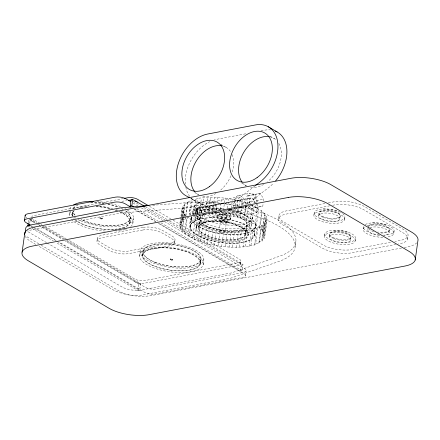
<?xml version="1.0" encoding="UTF-8"?>
<svg xmlns="http://www.w3.org/2000/svg" width="440" height="440" viewBox="0 0 440 440"><rect width="100%" height="100%" fill="white"/><g stroke="black" fill="none" stroke-linecap="round" stroke-linejoin="round"><path stroke-width="0.33" stroke-dasharray="2.2 1.65" d="M216.772 211.475L216.222 220.336L204.292 222.602L204.798 214.423M257.323 203.764L256.773 212.625L244.849 214.896L245.394 206.03M28.221 222.486L28.666 219.285L62.574 239.421M29.706 223.448L30.333 218.966L37.032 222.695M31.108 219.67L31.383 217.701M69.13 214.621L69.746 210.238M72.045 214.418L72.496 211.222M72.402 214.462L73.002 210.21M99.858 218.361L99.941 217.773M97.02 240.746L97.389 238.117M102.218 218.691A1.194 0.446 8 0 0 100.557 218.037A1.194 0.446 8 0 0 100.347 218.79A1.194 0.446 8 0 0 102.218 218.691L102.3 218.103M129.69 222.508L130.378 217.619M130.042 222.563L130.73 217.663M132.792 223.564L133.573 218.009M139.436 255.948L140.212 250.388M142.351 255.745L143.038 250.839M142.709 255.789L143.396 250.899M138.023 290.493L138.925 284.091A1.788 0.671 8 0 0 140.586 283.773L139.689 290.175A1.788 0.671 8 0 1 138.023 290.493L56.364 242.698M170.165 259.688L170.247 259.094M174.631 242.853L174.999 240.218M172.524 260.018A1.194 0.446 8 0 0 170.863 259.364A1.194 0.446 8 0 0 170.654 260.112A1.194 0.446 8 0 0 172.524 260.018L172.607 259.43M255.646 243.744L258.841 243.265L259.325 241.841L262.075 241.104L261.877 239.591L264.099 238.629L263.225 237.066L264.853 235.901L263.324 234.344L264.308 233.013L262.18 231.506L262.488 230.054L259.82 228.635L259.446 227.106L256.317 225.825L255.272 224.263L251.779 223.157L250.096 221.606L252.406 205.167L254.089 206.718L257.582 207.818L258.627 209.385L261.756 210.661L262.13 212.196L264.798 213.609L264.49 215.061L266.618 216.573L265.634 217.899L267.163 219.461L265.535 220.627L266.409 222.184L264.187 223.152L264.385 224.664L261.635 225.401L261.151 226.82L257.956 227.304L255.646 243.744L254.49 245.036L250.954 245.251L249.167 246.362C244.794 246.648 240.592 246.917 236.247 247.555C231.336 247.126 226.567 246.813 221.634 246.697C216.772 245.586 212.02 244.69 207.097 243.887C202.868 242.187 198.726 240.845 194.387 239.47L192.704 237.914L189.211 236.814L188.166 235.252L185.037 233.97L184.663 232.441L181.995 231.022L182.303 229.57L180.174 228.063L181.159 226.732L179.63 225.176L181.94 208.731L183.568 207.57L182.694 206.008L184.916 205.046L184.718 203.528L187.468 202.796L187.952 201.372L191.147 200.888L192.302 199.601L195.839 199.386L197.626 198.27C206.162 197.489 214.704 196.851 223.316 197.995C231.578 198.913 239.811 200.684 247.566 203.528M179.63 225.176L181.258 224.01L180.384 222.448L180.846 219.159M181.214 216.53L182.694 206.008M180.174 228.063L181.654 217.542M181.748 216.882L182.485 211.618L183.469 210.293L181.94 208.731M181.258 224.01L182.182 217.431M182.276 216.777L183.568 207.57M181.159 226.732L183.469 210.293M180.384 222.448L182.606 221.485L182.776 217.338M182.87 216.684L184.718 203.528M182.606 221.485L184.916 205.046M181.995 231.022L183.953 217.135M184.041 216.475L184.613 213.131L182.485 211.618M182.303 229.57L184.058 217.08M184.151 216.42L184.613 213.131M182.407 219.973L185.157 219.236L185.526 216.607M185.62 215.947L187.468 202.796M185.922 215.842L187.952 201.372M184.663 232.441L186.885 216.656M185.037 233.97L187.347 217.531L190.476 218.806L191.521 220.374L195.014 221.474L196.697 223.031C201.036 224.406 205.178 225.748 209.407 227.447C214.33 228.25 219.087 229.147 223.949 230.257C228.877 230.373 233.646 230.687 238.557 231.115C242.902 230.478 247.104 230.208 251.477 229.922L253.264 228.811L256.806 228.591L257.956 227.304M189.112 215.358L191.147 200.888M190.174 214.726L192.302 199.601M188.166 235.252L190.476 218.806M190.102 226.628L191.499 216.678A32.412 12.139 8 0 0 220.011 233.525A32.412 12.139 8 0 0 255.404 227.018A32.412 12.139 8 0 0 227.354 210.084M190.284 226.644L191.675 216.706A32.23 12.072 8 0 0 220.028 233.459A32.23 12.072 8 0 0 255.222 226.985A32.23 12.072 8 0 0 227.332 210.149M189.211 236.814L191.521 220.374M193.715 214.511L195.839 199.386M195.41 214.055L197.626 198.27M192.704 237.914L195.014 221.474M195.657 218.383L195.982 216.084M196.07 215.446L196.878 209.688M194.387 239.47L196.697 223.031M196.048 228.465L196.334 226.413M197.434 218.598L198.028 214.357M199.281 213.455L201.405 198.33M198.566 227.656L199.92 218.02M198.688 227.667L200.041 218.037M201.647 212.548L203.77 197.423M198.138 240.361L200.448 223.916M200.415 241.852L202.725 225.412M205.639 212.218L207.674 197.747M199.991 263.835A28.958 10.846 8 0 0 159.66 247.885A28.958 10.846 8 0 0 154.621 266.129A28.958 10.846 8 0 0 199.991 263.835L200.679 258.946M200.349 263.89A29.315 10.983 8 0 0 159.511 247.748A29.315 10.983 8 0 0 154.413 266.216A29.315 10.983 8 0 0 200.349 263.89L201.036 258.984M208.516 211.547L210.546 197.076M204.303 242.501L206.613 226.061M203.099 264.886A32.181 12.056 8 0 0 158.274 247.165A32.181 12.056 8 0 0 152.674 267.438A32.181 12.056 8 0 0 203.099 264.886L203.874 259.331M207.097 243.887L209.407 227.447M208.236 213.516L212.146 214.11L214.456 197.665M211.013 244.282L213.329 227.843M212.146 214.11L215.441 213.691L215.809 211.063M215.903 210.403L217.751 197.252M217.223 217.41L217.41 216.095M214.247 245.52L216.557 229.081M215.441 213.691L219.236 214.522L219.879 209.919M219.973 209.264L221.546 198.083M219.588 221.15L220.049 217.861M219.126 231.275L220.528 221.298M221.579 218.108L222.09 214.489M218.07 245.647L220.38 229.207M219.236 214.522L222.849 214.379L225.159 197.94M221.634 246.697L223.949 230.257M250.096 221.606C242.308 219.186 234.713 215.87 226.413 215.43L227.337 208.852M227.431 208.197L228.723 198.99M226.292 218.856A2.387 0.896 8 0 0 222.965 217.542A2.387 0.896 8 0 0 222.552 219.049A2.387 0.896 8 0 0 226.292 218.856L226.798 215.237A2.387 0.896 8 0 0 223.476 213.923A2.387 0.896 8 0 0 223.058 215.43A2.387 0.896 8 0 0 226.798 215.237M225.032 232.1A2.986 1.117 8 0 0 220.875 230.461A2.986 1.117 8 0 0 220.358 232.337A2.986 1.117 8 0 0 225.032 232.1L226.435 222.129M227.359 222.387A3.938 1.474 8 0 0 221.876 220.22A3.938 1.474 8 0 0 221.188 222.701A3.938 1.474 8 0 0 227.359 222.387L227.821 219.098A3.938 1.474 8 0 0 222.338 216.931A3.938 1.474 8 0 0 221.65 219.412A3.938 1.474 8 0 0 227.821 219.098M225.247 246.549L227.557 230.109M230.236 215.556L232.546 199.117M230.648 219.549A6.804 2.546 8 0 0 221.172 215.804A6.804 2.546 8 0 0 219.989 220.088A6.804 2.546 8 0 0 230.648 219.549L230.835 218.235A6.804 2.546 8 0 0 221.359 214.489A6.804 2.546 8 0 0 220.171 218.774A6.804 2.546 8 0 0 230.835 218.235M229.042 247.385L231.358 230.945M233.47 216.794L235.78 200.349M232.337 246.966L234.647 230.527M237.386 217.19L238.86 206.668M238.953 206.008L239.696 200.75M240.18 218.57L241.934 206.08M242.028 205.42L242.49 202.131M236.247 247.555L238.557 231.115M239.118 246.884L241.428 230.445M244.068 219.225L246.378 202.785M247.896 203.792L247.236 202.719L248.215 195.762L260.156 193.303L263.78 199.199L263.335 202.362M246.345 220.715L248.655 204.276M240.543 263.929L240.911 261.294M243.023 247.214L245.333 230.775M240.416 271.029L241.318 264.632A1.788 0.671 8 0 0 242.979 264.314L242.083 270.716A1.788 0.671 8 0 1 240.416 271.029L158.163 222.893M247.148 224.653L245.795 234.289A23.875 8.943 8 0 0 212.542 221.144A23.755 8.899 8 0 0 208.456 236.154A23.755 8.899 8 0 0 245.674 234.273L247.027 224.637M245.388 246.306L247.698 229.867M247.995 235.757A26.263 9.84 8 0 0 211.42 221.298A26.263 9.84 8 0 0 206.85 237.842A26.263 9.84 8 0 0 247.995 235.757L248.281 233.706M249.381 225.896L249.975 221.65M255.563 202.934L254.579 201.322L255.558 194.365L260.156 193.303M196.878 215.457A28.05 10.511 8 0 0 217.954 231.49A28.05 10.511 8 0 0 251.147 226.177L252.368 217.487M251.779 223.157L254.089 206.718M249.167 246.362L251.477 229.922M245.388 275.809L246.087 270.809M249.216 205.937L250.861 208.615L255.464 207.554L256.086 203.126M256.173 202.494L256.443 200.596L252.819 194.7M250.954 245.251L253.264 228.811M255.272 224.263L257.582 207.818M254.04 235.604A32.23 12.072 8 0 0 209.149 217.855A32.23 12.072 8 0 0 203.538 238.156A32.23 12.072 8 0 0 254.04 235.604L255.431 225.66M254.216 235.631A32.412 12.139 8 0 0 209.072 217.784A32.412 12.139 8 0 0 203.434 238.2A32.412 12.139 8 0 0 254.216 235.631L255.613 225.681M256.317 225.825L258.627 209.385M254.49 245.036L256.806 228.591M259.446 227.106L261.756 210.661M250.861 208.615L262.801 206.162L263.247 202.994M259.82 228.635L262.13 212.196M258.841 243.265L261.151 226.82M259.325 241.841L261.635 225.401M262.18 231.506L264.49 215.061M262.383 230.791L264.798 213.609M261.877 239.591L264.187 223.152M262.075 241.104L264.385 224.664M263.324 234.344L265.634 217.899M263.225 237.066L265.535 220.627M264.308 233.013L266.618 216.573M264.099 238.629L266.409 222.184M264.853 235.901L267.163 219.461M278.504 218.625L278.966 215.336M295.207 246.191L295.944 240.933M313.945 214.819L314.254 212.63M318.654 215.573L319.088 212.504M324.594 236.066L324.902 233.877M329.307 236.819L329.736 233.75M339.851 218.944A10.742 4.026 8 0 0 324.891 213.032A10.742 4.026 8 0 0 323.02 219.797A10.742 4.026 8 0 0 339.851 218.944L340.285 215.875A10.742 4.026 8 0 0 325.32 209.963A10.742 4.026 8 0 0 323.45 216.728A10.742 4.026 8 0 0 340.285 215.875M344.564 219.698A15.516 5.814 8 0 0 322.949 211.151A15.516 5.814 8 0 0 320.249 220.93A15.516 5.814 8 0 0 344.564 219.698L344.872 217.503M350.504 240.196A10.742 4.026 8 0 0 335.539 234.278A10.742 4.026 8 0 0 333.668 241.043A10.742 4.026 8 0 0 350.504 240.196L350.933 237.127A10.742 4.026 8 0 0 335.973 231.209A10.742 4.026 8 0 0 334.103 237.974A10.742 4.026 8 0 0 350.933 237.127M355.212 240.944A15.516 5.814 8 0 0 333.597 232.397A15.516 5.814 8 0 0 330.902 242.176A15.516 5.814 8 0 0 355.212 240.944L355.52 238.75A15.516 5.814 8 0 0 333.905 230.208A15.516 5.814 8 0 0 331.21 239.982A15.516 5.814 8 0 0 355.52 238.75M363.132 228.745L363.44 226.551A15.516 5.814 8 0 0 379.198 234.905M367.84 229.493L368.181 227.084M389.037 232.87L389.472 229.801A10.742 4.026 8 0 0 379.951 224.208A10.742 4.026 8 0 0 368.269 226.424M393.75 233.618L394.059 231.429M407.5 239.173L407.963 235.884M184.415 213.846L184.305 214.583L186.522 215.765M192.61 214.319L194.167 207.465A8.597 5.352 79.2 0 1 199.755 203.396A8.597 5.352 79.2 0 1 204.76 211.536M204.54 212.053L206.09 205.194A8.597 5.352 79.2 0 1 212.042 201.284A8.597 5.352 79.2 0 1 216.777 210.381M232.881 207.862L234.718 199.755A8.597 5.352 79.2 0 1 240.306 195.69A8.597 5.352 79.2 0 1 245.311 203.83M245.091 204.347L246.648 197.489A8.597 5.352 79.2 0 1 252.593 193.578A8.597 5.352 79.2 0 1 257.329 202.675M185.157 219.236L185.642 217.811M198.759 208.709L197.489 210.535L198.088 213.455L192.588 214.5L191.983 211.58L193.254 209.754L198.759 208.709L200.629 209.809L201.229 212.729L195.723 213.78L195.124 210.854L193.254 209.754M194.453 215.6L195.404 214.231M217.811 215.496L219.263 214.17M254.975 185.911L234.872 201.394L207.35 206.624L190.949 198.314M246.565 204.573L269.385 187A34.617 23.776 -59.6 0 0 273.631 183.101M205.365 214.187L206.294 213.956M245.603 133.799L216.706 139.288A34.617 23.776 -59.6 0 0 214.368 139.849M261.058 130.856L264.418 130.218A34.617 23.776 -59.6 0 1 270.611 129.927M123.602 198.512L34.056 215.529A7.161 2.684 8 0 0 31.752 216.557M121.886 201.394L126.599 200.503M197.626 203.214L209.556 200.948M238.178 195.509L250.107 193.243M210.392 202.246L237.919 197.016M190.344 215.232A6.567 4.087 79.2 0 1 192.533 206.25L198.033 205.2M248.215 195.762L255.558 194.365M197.566 213.835A3.938 2.453 79.2 0 1 198.413 207.818L210.337 205.552M210.887 205.447L238.414 200.216M238.117 206.124A3.938 2.453 79.2 0 1 238.964 200.112L250.894 197.846M198.495 208.164L250.976 198.193M195.124 210.854L200.629 209.809M191.983 211.58L197.489 210.535M256.443 200.596L263.78 199.199M247.236 202.719L254.579 201.322M227.739 209.732L229.752 209.347M230.423 209.22L231.764 208.962M236.467 208.071L238.48 207.686M239.151 207.559L241.835 207.048M202.24 214.715L210.315 213.18M210.986 213.054L219.06 211.519M219.731 211.393L221.749 211.007M222.426 210.881L225.115 210.37M225.786 210.238L233.86 208.703M234.537 208.577L252.703 205.123A3.581 2.233 79.2 0 1 251.823 205.139M200.31 215.446L212.234 213.18M212.784 213.076L240.312 207.84M240.862 207.735L252.786 205.469M255.464 207.554L262.801 206.162M195.179 219.109L200.684 218.059M213.279 216.277L240.806 211.041M325.006 203.522L286.704 210.799A21.489 8.047 8 0 0 283.652 221.854L322.542 244.712A21.489 8.047 8 0 0 352.517 249.491L392.167 241.956M328.361 202.884L334.411 201.735A21.489 8.047 8 0 1 364.386 206.509L403.282 229.367A21.489 8.047 8 0 1 400.23 240.422L394.851 241.445M329.918 205.788L286.236 214.088A21.489 8.047 8 0 0 283.19 225.143L322.08 248.001A21.489 8.047 8 0 0 352.055 252.775L395.736 244.475M332.607 205.277L333.949 205.024A21.489 8.047 8 0 1 363.924 209.798L402.82 232.656A21.489 8.047 8 0 1 399.768 243.711L398.42 243.964M401.511 248.034L151.789 295.493A28.65 10.731 8 0 1 111.815 289.13L38.115 245.806M404.212 247.517L407.583 246.879A28.65 10.731 8 0 0 416.68 242.897M187.759 217.476L188.837 217.333M152.576 205.277L186.065 202.73A74.487 27.902 8 0 1 238.469 206.168M323.257 208.956L331.029 209.325L336.859 210.782M372.444 222.882L378.483 223.02L386.045 224.708M333.905 230.208L341.677 230.571L347.512 232.034M222.849 214.379L226.413 215.43M241.318 264.632L167.327 221.348M138.925 284.091L64.933 240.806M190.581 198.49L213.895 210.667M270.132 136.18L274.621 138.815M220.825 144.309L226.908 147.884M241.83 183.161L246.318 185.796M244.811 205.596L256.773 212.625M234.02 208.532L244.849 214.896M194.678 192.555L198.605 194.865M204.254 213.301L216.222 220.336M193.468 216.238L204.292 222.602M149.463 206.288L170.748 218.801M173.118 220.193L239.349 259.122A7.161 2.684 8 0 1 238.332 262.807L144.749 280.594A7.161 2.684 8 0 1 134.756 279.004L68.519 240.07M145.327 206.707L167.167 219.544M169.527 220.93L242.979 264.314M133.095 201.223L139.585 205.04M143.715 207.471L164.967 219.962M133.062 203.032L137.797 205.821M141.356 207.911L163.862 221.139M164.456 221.49L244.426 268.494A7.64 2.86 8 0 1 243.337 272.426L155.991 289.025A7.64 2.86 8 0 1 145.332 287.326L65.956 240.669M136.758 208.593L158.004 221.084M160.958 222.822L242.083 270.716M134.552 209.011L155.804 221.502M134.134 209.077L155.458 221.612M158.422 223.355L243.722 273.493A7.64 2.86 8 0 1 242.638 277.42L155.293 294.025A7.64 2.86 8 0 1 144.634 292.325L58.74 241.835M40.134 223.382L33.039 219.214A7.161 2.684 8 0 1 32.269 218.68M40.727 223.729L41.91 224.428M44.864 226.166L66.154 238.678M42.938 226.166L64.773 239.003M67.139 240.389L140.586 283.773M29.826 219.428L35.75 222.91M38.115 224.306L39.897 225.352M42.262 226.743L63.591 239.278M31.493 225.819L32.675 226.518M33.27 226.864L56.37 240.444M30.822 225.973L32.005 226.666M34.364 228.058L56.205 240.895M56.793 241.241L139.689 290.175M28.028 226.045L29.799 227.084M32.159 228.476L53.411 240.966M46.64 242.693L28.919 232.276A14.322 5.368 8 0 1 27.379 231.209M47.229 243.04L121.66 286.792A14.322 5.368 8 0 0 141.647 289.977L231.561 272.882L277.992 256.762A74.487 27.902 8 0 0 242.836 207.13M38.808 243.788L28.177 237.54A14.322 5.368 8 0 1 25.581 235.362M41.173 245.179L120.918 292.05A14.322 5.368 8 0 0 140.905 295.235L230.819 278.146L277.25 262.02A74.487 27.902 8 0 0 289.745 234.509A74.487 27.902 8 0 0 227.546 209.6M35.756 244.42L31.042 241.648A28.65 10.731 8 0 1 25.295 236.401M255.893 203.467L258.203 207.224M229.57 215.556L230.582 217.206M342.656 213.565A15.516 5.814 8 0 1 331.353 221.106A15.516 5.814 8 0 1 314.952 211.464A15.516 5.814 8 0 1 340.12 212.075M340.599 212.311A15.516 5.814 8 0 1 341.49 212.801M369.798 227.766A10.742 4.026 8 0 1 386.238 229.356A10.742 4.026 8 0 1 384.032 235.306M379.682 235.362A10.742 4.026 8 0 1 368.478 228.542M368.412 226.589A10.742 4.026 8 0 1 380.166 224.912A10.742 4.026 8 0 1 389.428 230.17A10.742 4.026 8 0 1 379.555 232.914M373.725 231.732A10.742 4.026 8 0 1 368.264 228.151M367.241 225.814A15.516 5.814 8 0 1 390.154 228.789A15.516 5.814 8 0 1 387.084 237.072M382.855 237.331A15.516 5.814 8 0 1 365.899 233.068A15.516 5.814 8 0 1 365.959 226.248M365.2 224.576A15.516 5.814 8 0 1 390.676 226.721A15.516 5.814 8 0 1 383.163 235.136M389.472 229.801A10.742 4.026 8 0 1 377.79 232.018M197.824 215.864A6.567 4.087 79.2 0 1 191.065 216.689M192.533 206.25A6.567 4.087 79.2 0 1 198.044 213.455M203.324 214.814A6.567 4.087 79.2 0 1 196.57 215.644M195.58 213.384A6.567 4.087 79.2 0 1 198.297 205.156A6.567 4.087 79.2 0 1 203.549 212.405M200.222 215.1A3.581 2.233 79.2 0 1 199.342 215.116M198.072 214.165A3.581 2.233 79.2 0 1 197.313 209.506A3.581 2.233 79.2 0 1 200.112 208.544A3.581 2.233 79.2 0 1 201.603 212.949M250.206 203.66A3.581 2.233 79.2 0 1 251.191 198.138A3.581 2.233 79.2 0 1 254.084 202.978M216.167 212.735A7.161 4.46 79.2 0 1 208.791 213.637M207.713 211.173A7.161 4.46 79.2 0 1 210.683 202.197A7.161 4.46 79.2 0 1 216.409 210.106M213.224 212.845A3.938 2.453 79.2 0 1 211.327 212.878M209.732 210.793A3.938 2.453 79.2 0 1 211.36 205.365A3.938 2.453 79.2 0 1 214.308 210.711M243.848 206.668A7.161 4.46 79.2 0 1 236.319 208.406M235.538 206.811A7.161 4.46 79.2 0 1 238.205 196.966A7.161 4.46 79.2 0 1 243.931 205.788M241.131 207.246A3.938 2.453 79.2 0 1 239.344 207.862M237.567 206.228A3.938 2.453 79.2 0 1 238.645 200.156A3.938 2.453 79.2 0 1 241.83 205.48M195.069 201.124A34.617 23.776 -59.6 0 1 190.971 197.923M189.607 196.273A34.617 23.776 -59.6 0 1 185.823 187.303M185.383 184.184A34.617 23.776 -59.6 0 1 209.666 141.68M270.089 136.846A27.456 18.86 -59.6 0 1 276.072 139.975M278.845 143.479A27.456 18.86 -59.6 0 1 267.757 181.566M263.725 184.388A27.456 18.86 -59.6 0 1 249.2 187.011M246.329 185.84A27.456 18.86 -59.6 0 1 242.935 183.145M222.376 145.91A27.456 18.86 -59.6 0 1 230.797 151.982M232.161 154.671A27.456 18.86 -59.6 0 1 232.243 172.056M230.912 175.786A27.456 18.86 -59.6 0 1 219.56 191.026M216.013 193.457A27.456 18.86 -59.6 0 1 202.725 196.361M198.622 194.909A27.456 18.86 -59.6 0 1 195.228 192.214M219.736 211.503A26.263 9.84 8 0 1 249.497 225.264A26.263 9.84 8 0 1 217.894 230.786A26.263 9.84 8 0 1 199.447 215.05M205.733 212.372A26.263 9.84 8 0 1 207.02 212.097M229.724 209.506A26.263 9.84 8 0 1 249.799 222.761A26.263 9.84 8 0 1 223.636 228.365A26.263 9.84 8 0 1 198.011 216.299M198.413 213.439A26.263 9.84 8 0 1 224.021 208.571M200.745 215.215A3.938 2.453 79.2 0 1 199.342 215.463M198.413 207.818A3.938 2.453 79.2 0 1 201.878 212.35M212.674 212.949A3.938 2.453 79.2 0 1 210.777 212.982M209.495 211.569A3.938 2.453 79.2 0 1 210.573 205.491A3.938 2.453 79.2 0 1 213.752 210.815M241.296 207.51A3.938 2.453 79.2 0 1 239.404 207.543M238.964 200.112A3.938 2.453 79.2 0 1 242.435 204.644M253.226 205.238A3.938 2.453 79.2 0 1 251.334 205.277M249.733 203.187A3.938 2.453 79.2 0 1 251.367 197.758A3.938 2.453 79.2 0 1 254.309 203.11M240.642 207.394A28.05 10.511 8 0 1 242.215 224.411A28.05 10.511 8 0 1 199.177 215.38M197.906 213.928A28.05 10.511 8 0 1 206.712 203.819A28.05 10.511 8 0 1 237.144 206.162M192.748 214.473A32.412 12.139 8 0 1 221.689 209.33M223.564 211.184A28.05 10.511 8 0 1 251.147 226.177M200.393 213.07A28.05 10.511 8 0 1 212.911 210.694M245.795 234.289A23.875 8.943 8 0 1 208.389 236.181A23.875 8.943 8 0 1 212.542 221.144A23.755 8.899 8 0 1 245.674 234.273M192.918 214.517A32.23 12.072 8 0 1 221.7 209.402M203.83 214.368A23.875 8.943 8 0 0 217.272 229.724A23.875 8.943 8 0 0 247.104 224.054A23.875 8.943 8 0 0 214.484 212.344A23.755 8.899 8 0 1 246.983 224.043A23.755 8.899 8 0 1 217.299 229.686A23.755 8.899 8 0 1 203.929 214.407M26.862 217.69A7.64 2.86 8 0 1 26.043 217.118M134.387 281.633A7.161 2.684 8 0 0 144.381 283.223L237.963 265.436A7.161 2.684 8 0 0 238.981 261.756M32.67 221.843A7.161 2.684 8 0 1 32.698 218.416M222.398 208.885A74.487 27.902 8 0 0 185.328 207.988L120.126 213.081L30.212 230.17A14.322 5.368 8 0 0 27.148 231.121M119.411 211.728A28.958 10.846 8 0 1 118.151 228.816M116.996 228.987A28.958 10.846 8 0 1 75.746 220.028M74.212 218.537A28.958 10.846 8 0 1 73.612 217.784M72.936 216.662A28.958 10.846 8 0 1 74.624 210.546M78.98 208.323A28.958 10.846 8 0 1 82.973 207.29M96.162 206.586A28.958 10.846 8 0 1 110.88 208.846M115.357 210.172A28.958 10.846 8 0 1 116.562 210.595M125.587 210.958A28.958 10.846 8 0 1 119.801 224.785A28.958 10.846 8 0 1 81.285 219.379M75.092 215.072A28.958 10.846 8 0 1 73.068 211.712M73.513 208.56A28.958 10.846 8 0 1 77.836 205.145M90.755 202.686A28.958 10.846 8 0 1 104.005 203.5M107.905 204.198A28.958 10.846 8 0 1 118.839 207.427M121.011 208.373A28.958 10.846 8 0 1 123.002 209.374M121.368 211.585A32.181 12.056 8 0 1 130.488 226.743M126.924 228.74A32.181 12.056 8 0 1 125.642 229.213M125.136 229.378A32.181 12.056 8 0 1 121.204 230.357M120.593 230.472A32.181 12.056 8 0 1 115.995 231.049M105.309 231.066A32.181 12.056 8 0 1 71.517 219.566M69.273 215.831A32.181 12.056 8 0 1 70.532 211.261M73.458 209.066A32.181 12.056 8 0 1 88.924 205.799M99.27 206.151A32.181 12.056 8 0 1 113.35 208.774M116.177 209.627A32.181 12.056 8 0 1 118.861 210.568M127.353 210.007A32.181 12.056 8 0 1 121.82 225.973A32.181 12.056 8 0 1 77.941 219.401M75.961 218.235A32.181 12.056 8 0 1 73.463 216.42M72.991 216.007A32.181 12.056 8 0 1 69.889 211.448M69.91 209.066A32.181 12.056 8 0 1 71.83 206.206M96.767 201.52A32.181 12.056 8 0 1 106.755 202.736M111.023 203.627A32.181 12.056 8 0 1 120.753 206.679M124.845 208.56A32.181 12.056 8 0 1 126.396 209.418M125.884 210.92A29.315 10.983 8 0 1 120.026 224.917A29.315 10.983 8 0 1 81.032 219.445M74.762 215.083A29.315 10.983 8 0 1 72.716 211.684M73.161 208.494A29.315 10.983 8 0 1 76.065 205.782M90.624 202.549A29.315 10.983 8 0 1 104.033 203.368M107.982 204.072A29.315 10.983 8 0 1 119.053 207.345M122.282 208.802A29.315 10.983 8 0 1 123.261 209.314M119.636 211.651A29.315 10.983 8 0 1 123.53 227.711M122.914 227.915A29.315 10.983 8 0 1 121.611 228.283M120.571 228.531A29.315 10.983 8 0 1 119.488 228.756M117.189 229.125A29.315 10.983 8 0 1 114.741 229.383M114.103 229.433A29.315 10.983 8 0 1 75.433 220.049M72.177 215.518A29.315 10.983 8 0 1 74.294 210.452M80.63 207.631A29.315 10.983 8 0 1 83.875 206.965M85.047 206.795A29.315 10.983 8 0 1 87.5 206.531M96.102 206.443A29.315 10.983 8 0 1 111.271 208.802M115.533 210.078A29.315 10.983 8 0 1 117.348 210.727M142.918 227.42L102.547 235.092A14.322 5.368 8 0 0 100.513 242.462L109.489 247.737A14.322 5.368 8 0 0 129.47 250.916L169.84 243.243A14.322 5.368 8 0 0 171.875 235.879L162.899 230.604A14.322 5.368 8 0 0 142.918 227.42M142.549 230.049L102.179 237.721A14.322 5.368 8 0 0 100.144 245.091L109.12 250.365A14.322 5.368 8 0 0 129.102 253.55L169.472 245.878A14.322 5.368 8 0 0 171.507 238.507L162.531 233.233A14.322 5.368 8 0 0 142.549 230.049M323.361 217.388A10.742 4.026 8 0 0 340.192 216.535A10.742 4.026 8 0 0 325.226 210.617A10.742 4.026 8 0 0 323.361 217.388M334.01 238.634A10.742 4.026 8 0 0 350.84 237.782A10.742 4.026 8 0 0 335.88 231.864A10.742 4.026 8 0 0 334.01 238.634M221.166 216.821A5.489 2.057 8 0 0 229.768 216.387A5.489 2.057 8 0 0 222.123 213.362A5.489 2.057 8 0 0 221.166 216.821M207.004 236.748A26.263 9.84 8 0 0 248.149 234.663A26.263 9.84 8 0 0 211.574 220.204A26.263 9.84 8 0 0 207.004 236.748M221.744 222.475A2.986 1.117 8 0 0 226.419 222.239A2.986 1.117 8 0 0 222.261 220.594A2.986 1.117 8 0 0 221.744 222.475M100.425 218.24A1.194 0.446 8 0 0 102.295 218.147A1.194 0.446 8 0 0 100.634 217.487A1.194 0.446 8 0 0 100.425 218.24M155.161 262.295A28.958 10.846 8 0 0 200.53 259.996A28.958 10.846 8 0 0 160.198 244.052A28.958 10.846 8 0 0 155.161 262.295M153.291 263.054A32.181 12.056 8 0 0 203.715 260.502A32.181 12.056 8 0 0 158.889 242.781A32.181 12.056 8 0 0 153.291 263.054M154.952 262.378A29.315 10.983 8 0 0 200.888 260.051A29.315 10.983 8 0 0 160.05 243.909A29.315 10.983 8 0 0 154.952 262.378M170.731 259.567A1.194 0.446 8 0 0 172.601 259.468A1.194 0.446 8 0 0 170.94 258.814A1.194 0.446 8 0 0 170.731 259.567"/><path stroke-width="0.66" d="M24.497 220.369L25.196 215.375M22.105 252.142L24.8 232.964M25.058 233.195L25.795 227.931A14.322 5.368 8 0 1 30.954 224.906L120.868 207.818L149.16 205.535M28.028 226.045L28.127 223.124M29.612 224.087L29.436 225.368A1.788 0.671 8 0 0 27.77 225.681M130.422 206.586L130.163 206.222L131.06 199.821A1.788 0.671 8 0 1 132.726 199.507L144.359 206.135M130.163 206.222A1.788 0.671 8 0 1 131.824 205.909L132.726 199.507M415.201 260.007L417.896 240.829A28.65 10.731 8 0 0 411.653 232.139L330.88 184.663A28.65 10.731 8 0 0 290.906 178.294L35.112 226.914A28.65 10.731 8 0 0 24.695 234.647M255.519 185.493L260.409 181.726A34.617 23.776 -59.6 0 0 277.832 143.616A34.617 23.776 -59.6 0 0 255.442 124.944L207.73 134.013A34.617 23.776 -59.6 0 0 178.717 162.454A34.617 23.776 -59.6 0 0 186.093 195.85L189.734 197.698M124.273 198.38L127.639 197.742A7.161 2.684 8 0 1 137.632 199.331L148.28 205.59M131.824 205.909L133.804 206.861M268.147 126.676L277.123 131.951M130.691 201.641L125.95 198.858A7.64 2.86 8 0 0 115.291 197.159L27.946 213.757A7.64 2.86 8 0 0 25.19 215.936M130.581 206.987L125.252 203.852A7.64 2.86 8 0 0 114.593 202.158L27.247 218.757A7.64 2.86 8 0 0 26.158 222.69L30.305 225.126M131.06 199.821L131.324 200.184M275.242 131.06A34.617 23.776 -59.6 0 1 275.605 180.901M242.127 182.166A27.456 18.86 -59.6 0 1 243.898 152.097A27.456 18.86 -59.6 0 1 269.467 136.719M194.81 191.73A27.456 18.86 -59.6 0 1 195.96 161.552A27.456 18.86 -59.6 0 1 221.755 145.783M128.43 200.216A7.161 2.684 8 0 1 131.087 200.239M135.124 201.036A7.161 2.684 8 0 1 137.263 201.965M73.562 204.969A32.181 12.056 8 0 1 93.704 201.388M288.211 197.472L32.417 246.092A28.65 10.731 8 0 0 28.347 260.827L109.12 308.308A28.65 10.731 8 0 0 149.094 314.672L404.888 266.057A28.65 10.731 8 0 0 408.958 251.323L328.185 203.841A28.65 10.731 8 0 0 288.211 197.472M257.131 177.562A27.456 18.86 -59.6 0 0 265.645 133.54A27.456 18.86 -59.6 0 0 230.148 159.082A27.456 18.86 -59.6 0 0 257.131 177.562M209.418 186.632A27.456 18.86 -59.6 0 0 217.932 142.61A27.456 18.86 -59.6 0 0 182.441 168.152A27.456 18.86 -59.6 0 0 209.418 186.632"/></g></svg>
